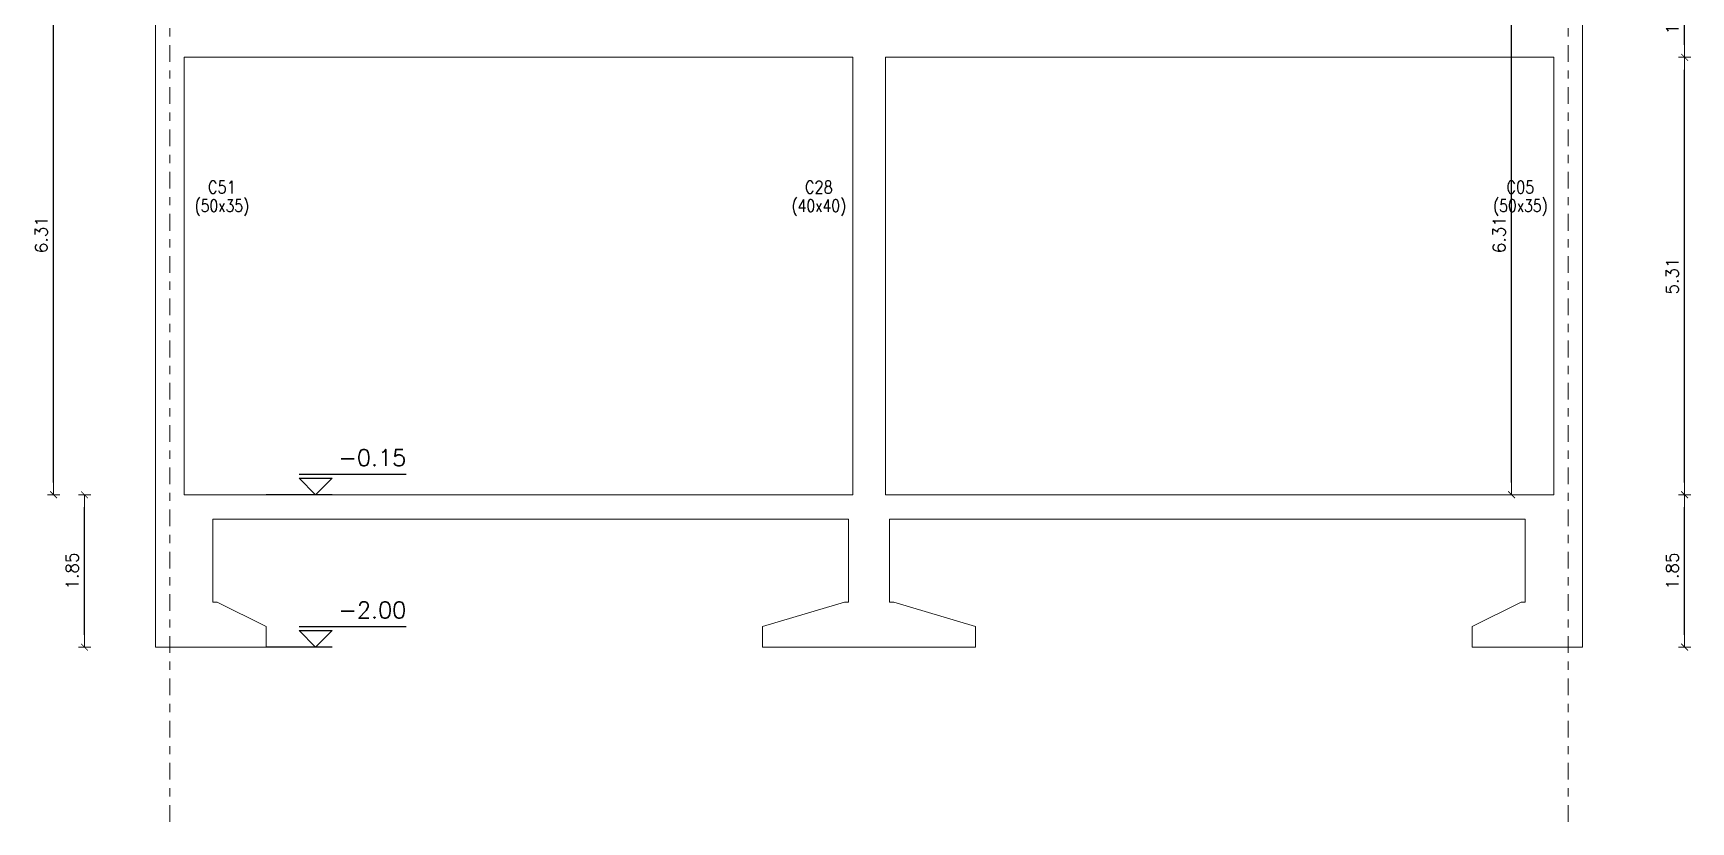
# Model space of a CAD drawing. Header units: metres. Extents: x 177 to 477, y -228 to -48.
# Drawn here: x 309 to 329.12, y -124.71 to -115.14 of the extents above; entities that cross this region are included whole.
import ezdxf
from ezdxf.enums import TextEntityAlignment as Align

# ---------------------------------------------------------------- set-up
doc = ezdxf.new("R2010")
doc.units = ezdxf.units.M
doc.linetypes.add('CYPE_RAYAPUNTO', pattern=[0.4125, 0.2025, -0.105, 0, -0.105])
for name, color, linetype, lineweight in [('COTAS', 160, 'Continuous', 0), ('EST_EJES', 160, 'Continuous', 0), ('OT_SECCION_EDIFICIO', 5, 'Continuous', 9)]:
    doc.layers.add(name, color=color, linetype=linetype, lineweight=lineweight)
doc.layers.add('LEYENDAS', color=160, linetype='Continuous')
doc.styles.get("Standard").update_dxf_attribs({"font": 'romans.shx'})
doc.styles.add('TX-100', font='romans.shx', dxfattribs={"height": 0.16})
doc.dimstyles.new('COTA_1-75', dxfattribs={"dimscale": 0.75, "dimtxt": 0.2, "dimasz": 0.2, "dimexe": 0, "dimexo": 0.7, "dimgap": 0.1, "dimtad": 1, "dimzin": 4, "dimdsep": 46, "dimtxsty": 'Standard', "dimblk1": 'COTA_N', "dimblk2": 'COTA_N', "dimsah": 1, "dimcen": 2, "dimse1": 1, "dimse2": 1, "dimclrd": 256, "dimclre": 256, "dimclrt": 256, "dimadec": 0, "dimazin": 0, "dimtfac": 1, "dimtix": 1, "dimtmove": 2, "dimatfit": 3, "dimldrblk": 'COTA_N', "dimfxl": 0, "dimtolj": 1, "dimtzin": 0, "dimarcsym": 0})

# ---------------------------------------------------------------- blocks, each defined once
blk = doc.blocks.new('COTA NIVEL CORTE 100')
blk.add_line((0.4, 0.25), (1.7, 0.25))
for points in [[(0.8, 0), (0, 0)], [(0.4, 0.2), (0.8, 0.2), (0.6, 0), (0.4, 0.2)]]:
    blk.add_lwpolyline(points)
at = {"style": 'TX-100', "width": 0.98}
blk.add_attdef('COTA', text='', height=0.2, dxfattribs=at).set_placement((1.7, 0.35), align=Align.RIGHT)
blk = doc.blocks.new('COTA_N')
for p, q in [((-1, 0), (0, 0)), ((0, 0.5), (0, -0.5))]:
    blk.add_line(p, q)
at = {"const_width": 0.065}
blk.add_lwpolyline([(0.14, 0.14), (0.28, 0.28), (0, 0), (-0.14, -0.14), (-0.28, -0.28)], dxfattribs=at)
blk = doc.blocks.new('*D600')
at = {"layer": 'COTAS', "lineweight": -2, "transparency": 16777216}
blk.add_line((309.62, -122.437), (309.62, -120.888), dxfattribs=at)
at = {"layer": 'Defpoints', "color": 0, "transparency": 16777216}
for p in [(309.62, -120.738), (310.483, -120.738), (310.483, -122.587)]:
    blk.add_point(p, dxfattribs=at)
at = {"layer": 'COTAS', "lineweight": -2, "transparency": 16777216, "xscale": 0.15, "yscale": 0.15, "zscale": 0.15}
for p, rotation in [((309.62, -120.738), 90), ((309.62, -122.587), 270)]:
    blk.add_blockref('COTA_N', p, dxfattribs=dict(at, rotation=rotation))
at = {"layer": 'COTAS', "transparency": 16777216, "insert": (309.47, -121.663), "char_height": 0.15, "attachment_point": 5, "rotation": 90}
blk.add_mtext('\\A1;1.85', dxfattribs=at)
blk = doc.blocks.new('*D601')
at = {"layer": 'COTAS', "lineweight": -2, "transparency": 16777216}
blk.add_line((326.94, -120.588), (326.94, -114.574), dxfattribs=at)
at = {"layer": 'Defpoints', "color": 0, "transparency": 16777216}
for p in [(326.94, -114.424), (327.803, -114.424), (310.483, -120.738)]:
    blk.add_point(p, dxfattribs=at)
at = {"layer": 'COTAS', "lineweight": -2, "transparency": 16777216, "xscale": 0.15, "yscale": 0.15, "zscale": 0.15}
for p, rotation in [((326.94, -114.424), 90), ((326.94, -120.738), 270)]:
    blk.add_blockref('COTA_N', p, dxfattribs=dict(at, rotation=rotation))
at = {"layer": 'COTAS', "transparency": 16777216, "insert": (326.79, -117.581), "char_height": 0.15, "attachment_point": 5, "rotation": 90}
blk.add_mtext('\\A1;6.31', dxfattribs=at)
blk = doc.blocks.new('*D604')
at = {"layer": 'COTAS', "lineweight": -2, "transparency": 16777216}
blk.add_line((329.041, -122.437), (329.041, -120.888), dxfattribs=at)
at = {"layer": 'Defpoints', "color": 0, "transparency": 16777216}
for p in [(327.455, -120.738), (329.041, -120.738), (327.629, -122.587)]:
    blk.add_point(p, dxfattribs=at)
at = {"layer": 'COTAS', "lineweight": -2, "transparency": 16777216, "xscale": 0.15, "yscale": 0.15, "zscale": 0.15}
for p, rotation in [((329.041, -120.738), 90), ((329.041, -122.587), 270)]:
    blk.add_blockref('COTA_N', p, dxfattribs=dict(at, rotation=rotation))
at = {"layer": 'COTAS', "transparency": 16777216, "insert": (328.891, -121.663), "char_height": 0.15, "attachment_point": 5, "rotation": 90}
blk.add_mtext('\\A1;1.85', dxfattribs=at)
blk = doc.blocks.new('*D605')
at = {"layer": 'COTAS', "lineweight": -2, "transparency": 16777216}
blk.add_line((329.041, -120.588), (329.041, -115.579), dxfattribs=at)
at = {"layer": 'Defpoints', "color": 0, "transparency": 16777216}
for p in [(327.455, -115.429), (329.041, -115.429), (327.455, -120.738)]:
    blk.add_point(p, dxfattribs=at)
at = {"layer": 'COTAS', "lineweight": -2, "transparency": 16777216, "xscale": 0.15, "yscale": 0.15, "zscale": 0.15}
for p, rotation in [((329.041, -115.429), 90), ((329.041, -120.738), 270)]:
    blk.add_blockref('COTA_N', p, dxfattribs=dict(at, rotation=rotation))
at = {"layer": 'COTAS', "transparency": 16777216, "insert": (328.891, -118.083), "char_height": 0.15, "attachment_point": 5, "rotation": 90}
blk.add_mtext('\\A1;5.31', dxfattribs=at)
blk = doc.blocks.new('*D705')
at = {"layer": 'COTAS', "lineweight": -2, "transparency": 16777216}
blk.add_line((329.041, -115.279), (329.041, -114.574), dxfattribs=at)
at = {"layer": 'Defpoints', "color": 0, "transparency": 16777216}
for p in [(327.455, -114.424), (329.041, -114.424), (327.455, -115.429)]:
    blk.add_point(p, dxfattribs=at)
at = {"layer": 'COTAS', "lineweight": -2, "transparency": 16777216, "xscale": 0.15, "yscale": 0.15, "zscale": 0.15}
for p, rotation in [((329.041, -114.424), 90), ((329.041, -115.429), 270)]:
    blk.add_blockref('COTA_N', p, dxfattribs=dict(at, rotation=rotation))
at = {"layer": 'COTAS', "transparency": 16777216, "insert": (328.891, -114.926), "char_height": 0.15, "attachment_point": 5, "rotation": 90}
blk.add_mtext('\\A1;1.00', dxfattribs=at)
blk = doc.blocks.new('*D711')
at = {"layer": 'COTAS', "lineweight": -2, "transparency": 16777216}
blk.add_line((309.245, -120.588), (309.245, -114.574), dxfattribs=at)
at = {"layer": 'Defpoints', "color": 0, "transparency": 16777216}
for p in [(309.245, -114.424), (310.483, -114.424), (310.483, -120.738)]:
    blk.add_point(p, dxfattribs=at)
at = {"layer": 'COTAS', "lineweight": -2, "transparency": 16777216, "xscale": 0.15, "yscale": 0.15, "zscale": 0.15}
for p, rotation in [((309.245, -114.424), 90), ((309.245, -120.738), 270)]:
    blk.add_blockref('COTA_N', p, dxfattribs=dict(at, rotation=rotation))
at = {"layer": 'COTAS', "transparency": 16777216, "insert": (309.095, -117.581), "char_height": 0.15, "attachment_point": 5, "rotation": 90}
blk.add_mtext('\\A1;6.31', dxfattribs=at)

msp = doc.modelspace()

# ---------------------------------------------------------------- linework, layer by layer
at = {"layer": 'EST_EJES', "linetype": 'CYPE_RAYAPUNTO'}
for p, q in [((310.6571823, -124.7077694), (310.6571823, -105.1256055)), ((327.6292476, -124.7077694), (327.6292476, -105.7880044))]:
    msp.add_line(p, q, dxfattribs=at)
at = {"layer": 'OT_SECCION_EDIFICIO', "color": 1}
msp.add_lwpolyline([(327.8032435, -114.574279), (327.8032435, -122.587442), (326.4609888, -122.587442), (326.4609888, -122.3388763), (327.0575465, -122.0405975), (327.1072596, -122.0405975), (327.1072596, -121.0361622), (319.3917806, -121.0361622), (319.3917806, -122.0405975), (319.4414938, -122.0405975), (320.4357565, -122.3388763), (320.4357565, -122.587442), (317.8506733, -122.587442), (317.8506733, -122.3388763), (318.8449361, -122.0405975), (318.8946492, -122.0405975), (318.8946492, -121.0361622), (311.1791702, -121.0361622), (311.1791702, -122.0405975), (311.2288834, -122.0405975), (311.825441, -122.3388763), (311.825441, -122.587442), (310.4831863, -122.587442), (310.4831863, -120.7378833), (310.4831863, -114.574279)], dxfattribs=at)
for points in [[(310.8311783, -115.4285776), (310.8311783, -120.7378833), (318.8946492, -120.7378833), (318.9443624, -120.7378833), (318.9443624, -115.4285776)], [(327.4552516, -115.4285776), (327.4552516, -120.7378833), (319.3420675, -120.7378833), (319.3420675, -115.4285776)]]:
    msp.add_lwpolyline(points, close=True, dxfattribs=at)

# ---------------------------------------------------------------- block references
at = {"layer": 'LEYENDAS', "linetype": 'ByBlock', "ltscale": 0.5}
ref = msp.add_blockref('COTA NIVEL CORTE 100', (311.825441, -120.7378833), dxfattribs=at)
ref.add_attrib('COTA', '-0.15', dxfattribs={"layer": '0', "height": 0.2, "style": 'TX-100'}).set_placement((313.525441, -120.3878833), align=Align.RIGHT)
ref = msp.add_blockref('COTA NIVEL CORTE 100', (311.825441, -122.587442), dxfattribs=at)
ref.add_attrib('COTA', '-2.00', dxfattribs={"layer": '0', "height": 0.2, "style": 'TX-100'}).set_placement((313.525441, -122.237442), align=Align.RIGHT)

# ---------------------------------------------------------------- texts
for s, width, p in [('C51', 0.864, (311.2871497, -117.0046901)), ('C28', 0.864, (318.5327271, -117.0046901)), ('C05', 0.864, (327.047757, -117.0046901)), ('(50x35)', 0.824404, (311.2871497, -117.2296901)), ('(40x40)', 0.824404, (318.5327271, -117.2296901)), ('(50x35)', 0.824404, (327.047757, -117.2296901))]:
    msp.add_text(s, height=0.15, dxfattribs=dict(at, width=width)).set_placement(p, align=Align.MIDDLE_CENTER)

# ---------------------------------------------------------------- dimensions: what is measured, and where the dimension line sits
at = {"layer": 'COTAS'}
for base, p1, p2, picture, middle in [((309.2449867, -114.4243148), (310.4831863, -120.7378833), (310.4831863, -114.4243148), '*D711', (309.0949867, -117.5810991)), ((326.9401769, -114.4243148), (310.4831863, -120.7378833), (327.8032435, -114.4243148), '*D601', (326.7901769, -117.5810991)), ((329.0414432, -114.4243148), (327.4552516, -115.4285776), (327.4552516, -114.4243148), '*D705', (328.8914432, -114.9264462)), ((329.0414432, -115.4285776), (327.4552516, -120.7378833), (327.4552516, -115.4285776), '*D605', (328.8914432, -118.0832304)), ((309.6201197, -120.7378833), (310.4831863, -122.587442), (310.4831863, -120.7378833), '*D600', (309.4701197, -121.6626627)), ((329.0414432, -120.7378833), (327.6292476, -122.587442), (327.4552516, -120.7378833), '*D604', (328.8914432, -121.6626627))]:
    dim = msp.add_linear_dim(base=base, p1=p1, p2=p2, angle=90, dimstyle='COTA_1-75', dxfattribs=at)
    dim.commit()
    dim.dimension.update_dxf_attribs({"geometry": picture, "text_midpoint": middle})

doc.saveas('drawing.dxf')
